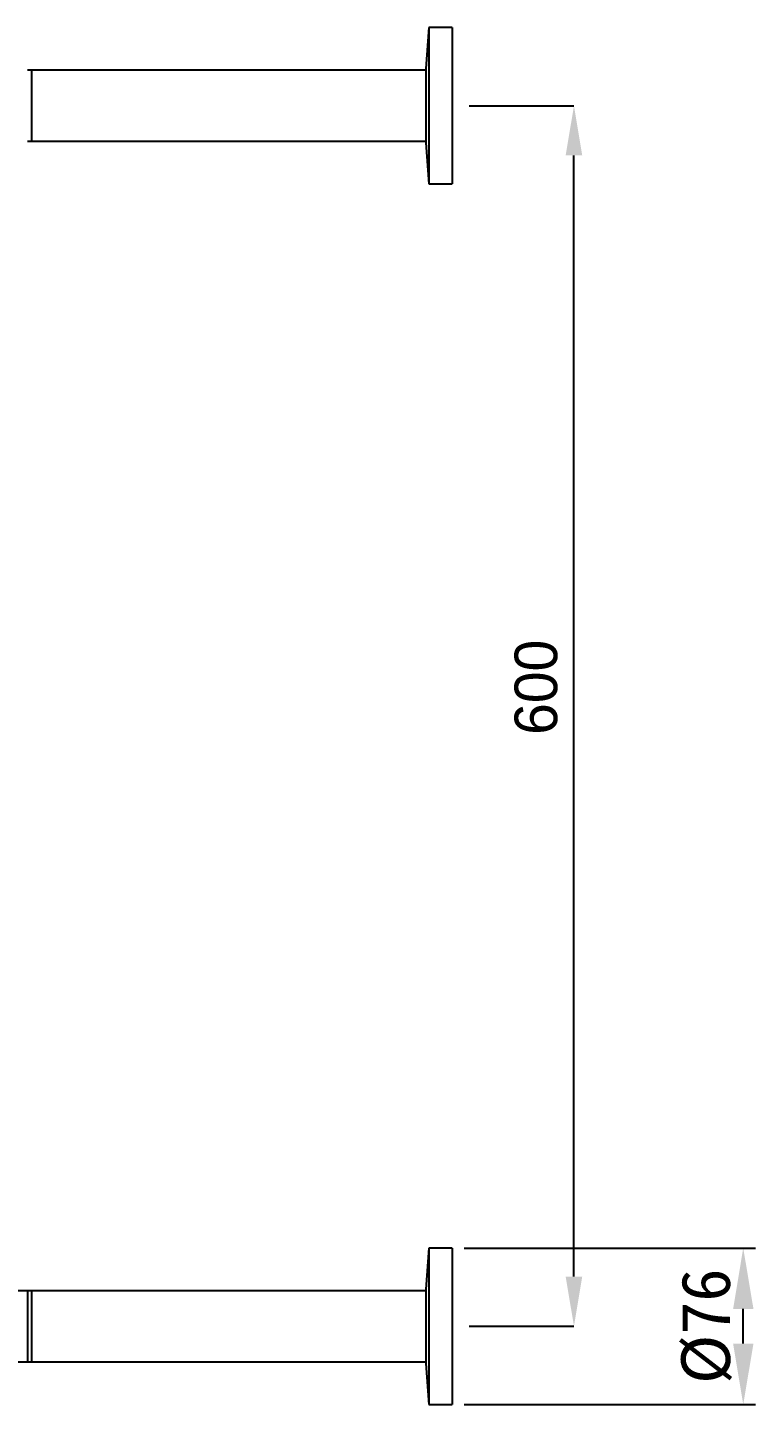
# Model space of a CAD drawing. Extents: x 97 to 1049, y 29 to 427.
# Drawn here: x 156.8 to 216.5, y 159.9 to 272.9 of the extents above; entities that cross this region are included whole.
import ezdxf

# ---------------------------------------------------------------- set-up
doc = ezdxf.new("R2010")
doc.units = 0
doc.header["$LTSCALE"] = 23.1
doc.header["$MEASUREMENT"] = 0
doc.layers.get('0').update_dxf_attribs({"linetype": 'CONTINUOUS'})
doc.layers.get('Defpoints').update_dxf_attribs({"linetype": 'CONTINUOUS'})
doc.layers.add('10', color=7, linetype='CONTINUOUS')
doc.styles.add('SLDTEXTSTYLE0', font='')
doc.styles.get('SLDTEXTSTYLE0').set_extended_font_data('汉仪长仿宋体')
doc.dimstyles.get("Standard").update_dxf_attribs({"dimtxt": 2.5, "dimasz": 0.18, "dimexe": 0.18, "dimexo": 0.0625, "dimgap": 0.09, "dimtad": 0, "dimtih": 1, "dimtoh": 1, "dimdec": 4, "dimzin": 0, "dimdsep": 46, "dimtxsty": 'Standard', "dimcen": 0.09, "dimadec": 0, "dimazin": 0, "dimtp": 0.001, "dimtm": 0.001, "dimtfac": 0.6, "dimtdec": 4, "dimtofl": 0, "dimtmove": 0, "dimatfit": 0, "dimfxl": 0, "dimtolj": 1, "dimtzin": 0, "dimarcsym": 0})

# ---------------------------------------------------------------- blocks, each defined once
blk = doc.blocks.new('*D32')
at = {"color": 0, "lineweight": -2}
for p, q in [((192.63, 172.74), (216.52, 172.74)), ((215.52, 164.9), (215.52, 167.74)), ((192.63, 159.9), (216.52, 159.9))]:
    blk.add_line(p, q, dxfattribs=at)
at = {"color": 0}
for points in [[(216.36, 167.74), (214.69, 167.74), (215.52, 172.74)], [(214.69, 164.9), (216.36, 164.9), (215.52, 159.9)]]:
    blk.add_solid(points, dxfattribs=at)
at = {"layer": 'Defpoints', "color": 0}
for p in [(191.63, 172.74), (215.52, 172.74), (191.63, 159.9)]:
    blk.add_point(p, dxfattribs=at)
at = {"color": 0, "insert": (212.52, 166.32), "char_height": 4, "attachment_point": 5, "rotation": 90}
blk.add_mtext('\\A1;%%C76', dxfattribs=at)

msp = doc.modelspace()

# ---------------------------------------------------------------- linework, layer by layer
at = {"color": 7, "linetype": 'Continuous', "lineweight": 25}
for p, q in [((189.73381, 272.90217), (189.46467, 269.52717)), ((191.63134, 272.90217), (189.73381, 272.90217)), ((189.73381, 272.90217), (189.73381, 266.48574)), ((191.63134, 272.90217), (191.63134, 266.48574)), ((157.13134, 269.40217), (156.798, 269.40217)), ((189.46467, 269.40217), (157.13134, 269.40217)), ((157.13134, 269.40217), (157.13134, 263.56884)), ((157.13134, 269.40217), (157.13134, 263.63285)), ((189.46467, 269.52717), (189.46467, 266.48561)), ((189.46467, 266.48561), (189.46467, 263.44384)), ((189.73381, 266.48574), (189.73381, 260.06884)), ((191.63134, 266.48574), (191.63134, 260.06884)), ((156.798, 263.56884), (157.13134, 263.56884)), ((157.13134, 263.63285), (157.13134, 263.56884)), ((157.13134, 263.56884), (189.46467, 263.56884)), ((189.46467, 263.44384), (189.73381, 260.06884)), ((189.73381, 260.06884), (191.63134, 260.06884)), ((189.73381, 172.7355), (189.46467, 169.3605)), ((191.63134, 172.7355), (189.73381, 172.7355)), ((189.73381, 172.7355), (189.73381, 159.90217)), ((191.63134, 172.7355), (191.63134, 159.90217)), ((156.798, 169.2355), (153.21467, 169.2355)), ((157.13134, 169.2355), (156.798, 169.2355)), ((156.798, 169.2355), (156.798, 163.40217)), ((189.46467, 169.2355), (157.13134, 169.2355)), ((157.13134, 169.2355), (157.13134, 163.40217)), ((189.46467, 169.3605), (189.46467, 163.27717)), ((150.298, 163.40217), (156.798, 163.40217)), ((156.798, 163.40217), (157.13134, 163.40217)), ((157.13134, 163.40217), (189.46467, 163.40217)), ((189.46467, 163.27717), (189.73381, 159.90217)), ((189.73381, 159.90217), (191.63134, 159.90217))]:
    msp.add_line(p, q, dxfattribs=at)
at = {"layer": '10'}
for p, q in [((193.02717, 266.4855), (201.63134, 266.4855)), ((201.63134, 170.39884), (201.63134, 262.4055)), ((193.02717, 166.31884), (201.63134, 166.31884))]:
    msp.add_line(p, q, dxfattribs=at)
for points in [[(202.31134, 262.4055), (200.95134, 262.4055), (201.63134, 266.4855)], [(200.95134, 170.39884), (202.31134, 170.39884), (201.63134, 166.31884)]]:
    msp.add_solid(points, dxfattribs=at)

# ---------------------------------------------------------------- texts
at = {"layer": '10', "insert": (196.75805, 218.75667), "char_height": 3.5, "attachment_point": 2, "rotation": 90, "style": 'SLDTEXTSTYLE0'}
msp.add_mtext('\\A1;600', dxfattribs=at)

# ---------------------------------------------------------------- dimensions: what is measured, and where the dimension line sits
dim = msp.add_linear_dim(base=(215.52272, 172.7355), p1=(191.63134, 159.90217), p2=(191.63134, 172.7355), angle=90, text='%%C76', dimstyle='Standard', override={"dimtxt": 4, "dimasz": 5, "dimexe": 1, "dimexo": 1, "dimgap": 1, "dimtad": 1, "dimtih": 0, "dimtoh": 0, "dimlfac": 1, "dimcen": 3.78, "dimtp": 0, "dimtm": 0, "dimtfac": 1, "dimatfit": 3})
dim.commit()
dim.dimension.update_dxf_attribs({"geometry": '*D32', "text_midpoint": (212.52272, 166.31884)})

doc.saveas('drawing.dxf')
